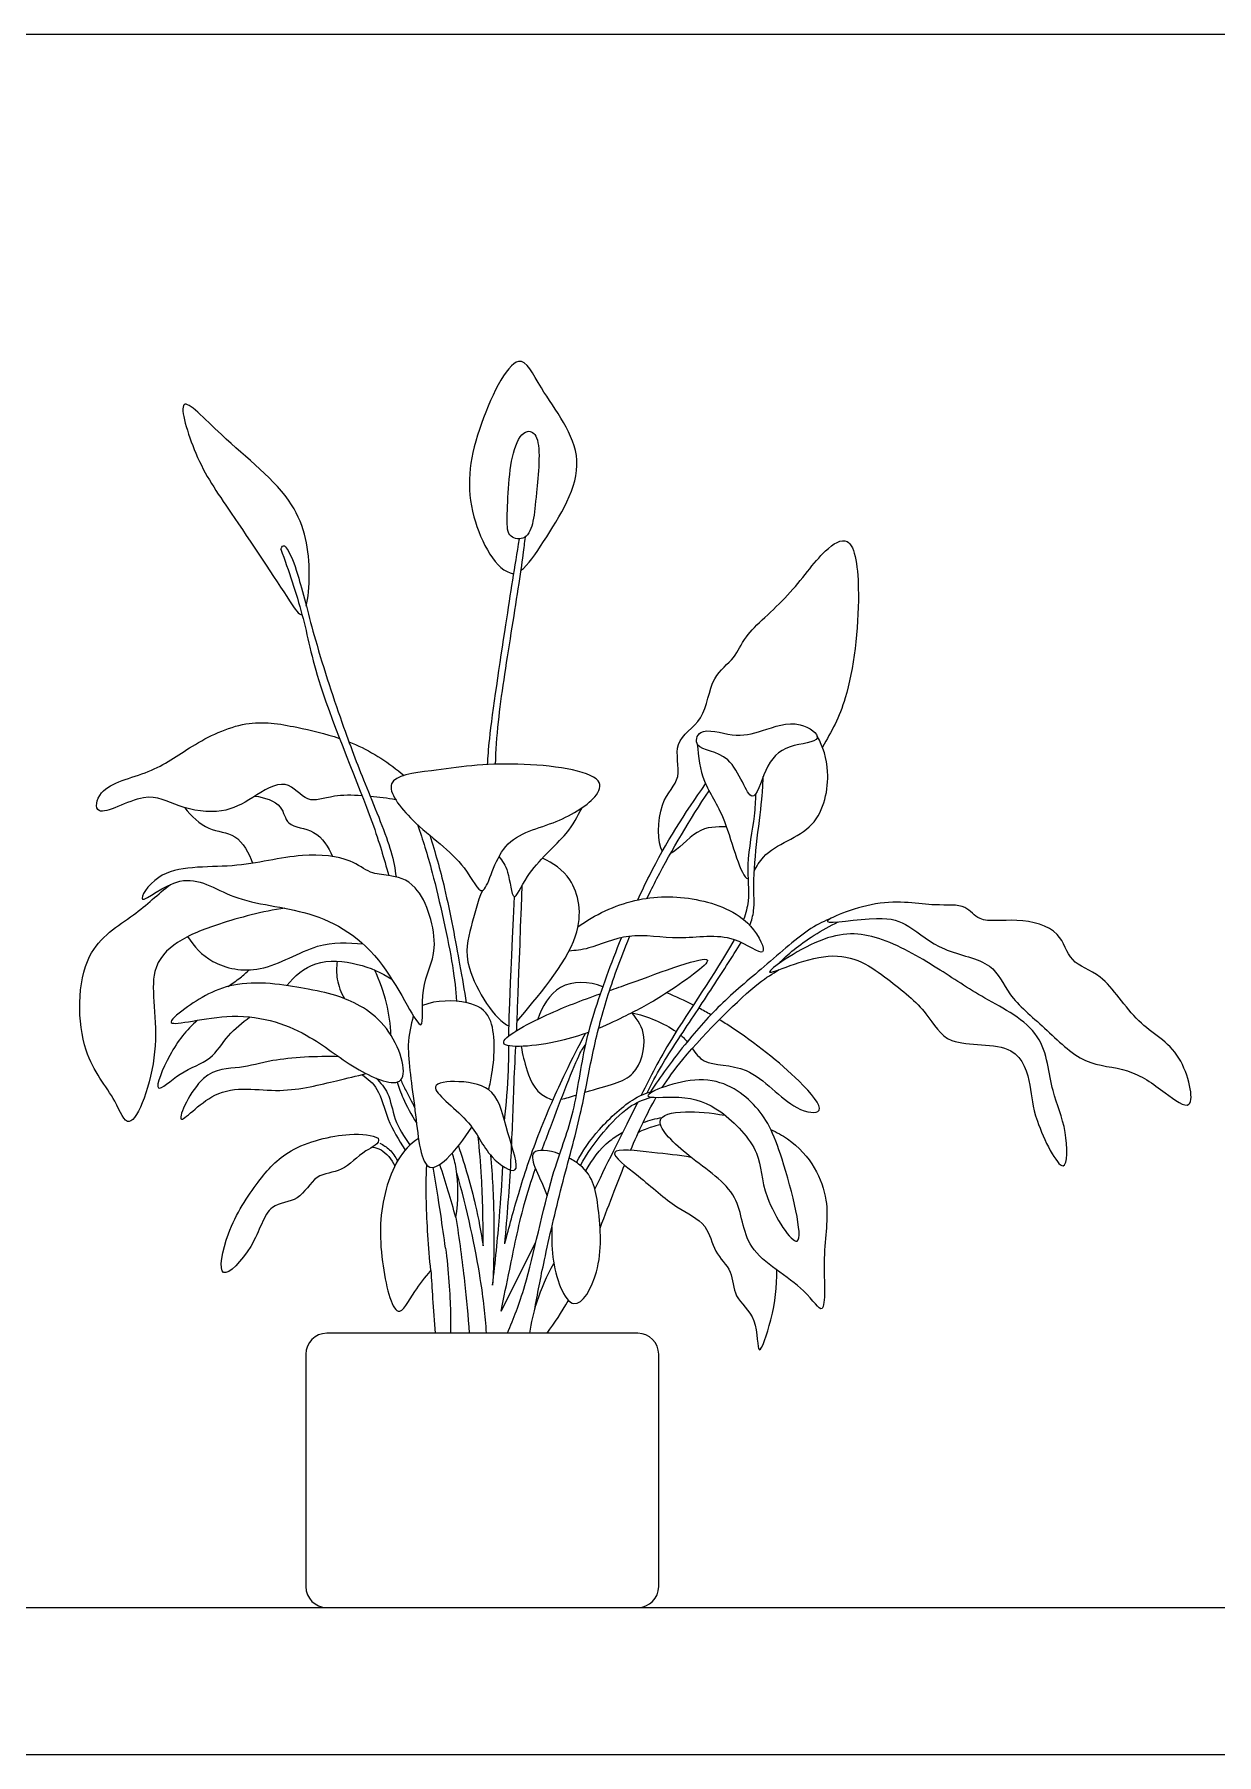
# Model space of a CAD drawing. Header units: millimetres. Extents: x 0.2 to 27.9, y 0.2 to 5.6.
# Drawn here: x 24.142 to 25.4, y 0.156 to 1.984 of the extents above; entities that cross this region are included whole.
import ezdxf

# ---------------------------------------------------------------- set-up
doc = ezdxf.new("R2010")
doc.units = ezdxf.units.MM
for name, color, linetype, true_color in [('AG-DIAGRAM', 7, 'Continuous', 0xfecc66), ('AG-PLANTS', 7, 'Continuous', 0x66ccff), ('X-VPRT', 6, 'Continuous', 0xff00ff)]:
    doc.layers.add(name, color=color, linetype=linetype, true_color=true_color)

msp = doc.modelspace()

# ---------------------------------------------------------------- linework, layer by layer
at = {"layer": 'AG-DIAGRAM'}
msp.add_line((23.2058, 0.3119), (27.5179, 0.3119), dxfattribs=at)
at = {"layer": 'AG-PLANTS'}
msp.add_line((24.6388, 0.6271), (24.6758, 0.7005), dxfattribs=at)
for centre, start, end in [((24.4533, 0.5812), 90, 180), ((24.7841, 0.5812), 0, 90), ((24.4533, 0.3342), 180, 270), ((24.7841, 0.3342), 270, 0)]:
    msp.add_arc(centre, 0.0223, start, end, dxfattribs=at)
for points, knots in [([(24.6595, 1.4143), (24.6675, 1.42), (24.6913, 1.4566), (24.7403, 1.5323), (24.6816, 1.6023), (24.6659, 1.6382), (24.6574, 1.6367), (24.6445, 1.6344), (24.6072, 1.5567), (24.5988, 1.4787), (24.6335, 1.4136), (24.6519, 1.411)], [1.688464, 1.688464, 1.688464, 1.688464, 1.967366, 2.527207, 3.064347, 3.41755, 3.41755, 3.41755, 3.946955, 4.506777, 4.997593, 4.997593, 4.997593, 4.997593]), ([(24.4316, 1.3767), (24.4336, 1.3849), (24.4369, 1.4243), (24.4252, 1.4913), (24.3467, 1.5499), (24.306, 1.5945), (24.3016, 1.5907), (24.2971, 1.5868), (24.3149, 1.528), (24.3495, 1.4798), (24.4097, 1.3886), (24.4239, 1.3668), (24.427, 1.3678)], [1.905062, 1.905062, 1.905062, 1.905062, 2.145579, 2.646088, 3.234631, 3.643094, 3.643094, 3.643094, 4.05983, 4.553241, 5.158905, 5.403105, 5.403105, 5.403105, 5.403105]), ([(24.6765, 1.5555), (24.6743, 1.5609), (24.665, 1.5661), (24.6475, 1.5422), (24.645, 1.4725), (24.6452, 1.4489), (24.6666, 1.4462), (24.6742, 1.4689), (24.6757, 1.4954), (24.6814, 1.5435), (24.6765, 1.5555)], [0, 0, 0, 0, 0.198075, 0.476976, 0.965173, 1.22346, 1.440321, 1.692467, 2.009919, 2.447172, 2.447172, 2.447172, 2.447172]), ([(24.6579, 1.4482), (24.6529, 1.4177), (24.6442, 1.362), (24.6261, 1.2428), (24.6245, 1.2163), (24.6241, 1.2081)], [0, 0, 0, 0, 0.550784, 1.184529, 1.4429, 1.4429, 1.4429, 1.4429]), ([(24.6642, 1.4499), (24.6634, 1.4436), (24.6621, 1.4298), (24.6488, 1.3444), (24.6354, 1.262), (24.633, 1.2231), (24.6324, 1.2085)], [0, 0, 0, 0, 0.250597, 0.775113, 1.334454, 1.663136, 1.663136, 1.663136, 1.663136]), ([(24.8103, 1.1158), (24.8047, 1.1244), (24.8055, 1.173), (24.8335, 1.1913), (24.819, 1.2338), (24.8574, 1.2542), (24.8604, 1.3018), (24.8886, 1.3207), (24.897, 1.3471), (24.9468, 1.3865), (24.9784, 1.4345), (25.0137, 1.4566), (25.0227, 1.383), (25.0098, 1.2778), (24.9902, 1.2434), (24.9804, 1.2268)], [0.744005, 0.744005, 0.744005, 0.744005, 1.101969, 1.438569, 1.774138, 2.120508, 2.500553, 2.816328, 3.107424, 3.559249, 4.010094, 4.29666, 4.728684, 5.333325, 5.768796, 5.768796, 5.768796, 5.768796]), ([(24.4045, 1.4373), (24.4069, 1.4439), (24.4148, 1.4333), (24.425, 1.4041), (24.4405, 1.339), (24.4709, 1.2468), (24.4942, 1.1869), (24.5234, 1.1168), (24.5257, 1.0979), (24.5271, 1.0887)], [0, 0, 0, 0, 0.190358, 0.527531, 1.023285, 1.616484, 2.1165, 2.627288, 2.944957, 2.944957, 2.944957, 2.944957]), ([(24.4045, 1.4373), (24.4127, 1.4143), (24.4297, 1.3653), (24.4417, 1.2928), (24.5041, 1.1466), (24.5136, 1.1094), (24.5193, 1.0901)], [0, 0, 0, 0, 0.489296, 0.996722, 1.708269, 2.152475, 2.152475, 2.152475, 2.152475]), ([(24.4908, 1.175), (24.4801, 1.1757), (24.4557, 1.1756), (24.4327, 1.1644), (24.41, 1.1966), (24.3733, 1.1716), (24.343, 1.1548), (24.2944, 1.1614), (24.262, 1.183), (24.2044, 1.1463), (24.2105, 1.1873), (24.2679, 1.1975), (24.3084, 1.2288), (24.367, 1.2574), (24.4165, 1.2494), (24.4519, 1.241), (24.4669, 1.236)], [0.244098, 0.244098, 0.244098, 0.244098, 0.462905, 0.767024, 1.073118, 1.421906, 1.765985, 2.151603, 2.509653, 2.910704, 3.160111, 3.583282, 4.004454, 4.454003, 4.876523, 5.209925, 5.209925, 5.209925, 5.209925]), ([(24.8845, 1.2399), (24.8725, 1.2414), (24.849, 1.2499), (24.8427, 1.2221), (24.8866, 1.2242), (24.9054, 1.1539), (24.9192, 1.2073), (24.9403, 1.2301), (24.9874, 1.2321), (24.9541, 1.2579), (24.9161, 1.2432), (24.8962, 1.2385), (24.8845, 1.2399)], [0, 0, 0, 0, 0.331126, 0.543125, 0.884331, 1.275179, 1.594364, 1.938305, 2.254692, 2.530697, 2.895185, 3.221463, 3.221463, 3.221463, 3.221463]), ([(24.4769, 1.2323), (24.4792, 1.2314), (24.5009, 1.2224), (24.5198, 1.2097), (24.5355, 1.1966)], [5.2846669, 5.2846669, 5.2846669, 5.2846669, 5.3379486, 5.7863502, 5.7863502, 5.7863502, 5.7863502]), ([(24.8474, 1.23), (24.8484, 1.2166), (24.8525, 1.1868), (24.8784, 1.1556), (24.8933, 1.0882), (24.9014, 1.0866)], [0, 0, 0, 0, 0.371449, 0.776004, 1.250732, 1.250732, 1.250732, 1.250732]), ([(24.908, 1.0952), (24.9105, 1.0997), (24.9235, 1.1226), (24.9785, 1.135), (24.9903, 1.2014), (24.9812, 1.2266), (24.975, 1.2383)], [1.390642, 1.390642, 1.390642, 1.390642, 1.53213, 1.983554, 2.420486, 2.780605, 2.780605, 2.780605, 2.780605]), ([(24.6189, 1.0743), (24.614, 1.0727), (24.5995, 1.1074), (24.5463, 1.1423), (24.5067, 1.1945), (24.5728, 1.2024), (24.6486, 1.2136), (24.7514, 1.1994), (24.7392, 1.1694), (24.6938, 1.1424), (24.6352, 1.1316), (24.625, 1.0763), (24.6189, 1.0743)], [0, 0, 0, 0, 0.318426, 0.812087, 1.196205, 1.577997, 2.128534, 2.662805, 2.901465, 3.315, 3.758178, 4.159701, 4.159701, 4.159701, 4.159701]), ([(24.9032, 1.0373), (24.9053, 1.0425), (24.9088, 1.0552), (24.9063, 1.0817), (24.9108, 1.1291), (24.9169, 1.1749), (24.9173, 1.1889), (24.9175, 1.1956)], [1.76908, 1.76908, 1.76908, 1.76908, 1.965061, 2.266459, 2.669195, 3.057891, 3.314429, 3.314429, 3.314429, 3.314429]), ([(24.3769, 1.1745), (24.3867, 1.1736), (24.4078, 1.1663), (24.4089, 1.1414), (24.4432, 1.1406), (24.455, 1.1203), (24.4594, 1.1104)], [0, 0, 0, 0, 0.310267, 0.560725, 0.864354, 1.191201, 1.191201, 1.191201, 1.191201]), ([(24.7842, 1.0643), (24.7881, 1.073), (24.8093, 1.1172), (24.834, 1.1566), (24.8563, 1.1876)], [2.9903659, 2.9903659, 2.9903659, 2.9903659, 3.1384023, 3.7511537, 3.7511537, 3.7511537, 3.7511537]), ([(24.794, 1.066), (24.7973, 1.0728), (24.8155, 1.1092), (24.8396, 1.1502), (24.86, 1.1801)], [3.1676675, 3.1676675, 3.1676675, 3.1676675, 3.3088975, 3.9053523, 3.9053523, 3.9053523, 3.9053523]), ([(24.9094, 1.177), (24.909, 1.1691), (24.9089, 1.1533), (24.8982, 1.1008), (24.9038, 1.0692), (24.8991, 1.0502), (24.8966, 1.0434)], [0, 0, 0, 0, 0.279573, 0.692264, 1.049966, 1.228884, 1.228884, 1.228884, 1.228884]), ([(24.3023, 1.1623), (24.3093, 1.1535), (24.3261, 1.1364), (24.3582, 1.1367), (24.3709, 1.114), (24.3742, 1.1032)], [0, 0, 0, 0, 0.332075, 0.6403636, 0.9739162, 0.9739162, 0.9739162, 0.9739162]), ([(24.6365, 1.1104), (24.6401, 1.1052), (24.6472, 1.0974), (24.6511, 1.0544), (24.6659, 1.0963), (24.7105, 1.133), (24.7197, 1.1528), (24.7248, 1.1622)], [0, 0, 0, 0, 0.249236, 0.546324, 0.836253, 1.285761, 1.609988, 1.609988, 1.609988, 1.609988]), ([(24.5499, 1.1444), (24.5556, 1.1274), (24.5661, 1.096), (24.5886, 0.9936), (24.5903, 0.9692), (24.5914, 0.9564)], [0, 0, 0, 0, 0.419283, 0.994633, 1.349311, 1.349311, 1.349311, 1.349311]), ([(24.8784, 1.1419), (24.8678, 1.1416), (24.8495, 1.1439), (24.8268, 1.1174), (24.819, 1.1137)], [0, 0, 0, 0, 0.3228509, 0.6093964, 0.6093964, 0.6093964, 0.6093964]), ([(24.5629, 1.133), (24.5687, 1.1143), (24.5794, 1.0783), (24.5949, 0.9956), (24.5995, 0.9686), (24.6017, 0.9549)], [0, 0, 0, 0, 0.439811, 0.957967, 1.327893, 1.327893, 1.327893, 1.327893]), ([(24.5535, 0.9315), (24.5489, 0.93), (24.5139, 1.0106), (24.4384, 1.0556), (24.3537, 1.0603), (24.3026, 1.0999), (24.2449, 1.0495), (24.2758, 1.1031), (24.355, 1.0956), (24.424, 1.1154), (24.4781, 1.1093), (24.4989, 1.0919), (24.5199, 1.0907), (24.554, 1.0833), (24.5764, 1.0093), (24.551, 0.9759), (24.5567, 0.9326), (24.5535, 0.9315)], [0, 0, 0, 0, 0.496563, 1.056976, 1.575315, 2.016698, 2.39749, 2.705261, 3.21499, 3.712362, 4.121559, 4.406506, 4.660615, 4.97889, 5.447648, 5.838219, 6.186097, 6.186097, 6.186097, 6.186097]), ([(24.6557, 0.9352), (24.6761, 0.96), (24.7318, 1.0218), (24.7177, 1.0881), (24.694, 1.1035), (24.6827, 1.1087)], [1.411149, 1.411149, 1.411149, 1.411149, 2.02102, 2.487427, 2.856173, 2.856173, 2.856173, 2.856173]), ([(24.4088, 1.0553), (24.3852, 1.0522), (24.3397, 1.0398), (24.2941, 1.0222), (24.2599, 0.9878), (24.2817, 0.9092), (24.2446, 0.8076), (24.2277, 0.8572), (24.1879, 0.8996), (24.1875, 1.0121), (24.249, 1.0461), (24.2737, 1.0704), (24.2873, 1.0807)], [0, 0, 0, 0, 0.484605, 0.884008, 1.24274, 1.772158, 2.280874, 2.576082, 3.02785, 3.599627, 4.05875, 4.468781, 4.468781, 4.468781, 4.468781]), ([(24.6189, 1.0743), (24.6134, 1.062), (24.6069, 1.0343), (24.5952, 0.9938), (24.6329, 0.9356), (24.6472, 0.9302)], [0, 0, 0, 0, 0.375483, 0.767111, 1.270099, 1.270099, 1.270099, 1.270099]), ([(24.7205, 1.0356), (24.7385, 1.0486), (24.7801, 1.0684), (24.846, 1.0689), (24.9046, 1.0465), (24.9262, 0.9967), (24.8834, 1.0314), (24.8277, 1.0197), (24.7759, 1.0312), (24.7327, 1.0114), (24.718, 1.0106), (24.711, 1.0098)], [0, 0, 0, 0, 0.467416, 0.930086, 1.389125, 1.703938, 2.030956, 2.470978, 2.888663, 3.270597, 3.534584, 3.534584, 3.534584, 3.534584]), ([(24.9858, 1.0412), (24.9842, 1.0441), (25.0443, 1.0686), (25.0966, 1.0565), (25.1335, 1.0609), (25.1468, 1.0386), (25.1878, 1.046), (25.2351, 1.0333), (25.2424, 0.9959), (25.2809, 0.9867), (25.3139, 0.9295), (25.3639, 0.9076), (25.3803, 0.8322), (25.3416, 0.8622), (25.3067, 0.8867), (25.2571, 0.8875), (25.2177, 0.9288), (25.1772, 0.9611), (25.1632, 1.0002), (25.1079, 1.0076), (25.0726, 1.0384), (25.0439, 1.0488), (24.9874, 1.0384), (24.9858, 1.0412)], [0, 0, 0, 0, 0.422747, 0.878194, 1.201685, 1.457947, 1.816206, 2.202195, 2.52308, 2.860506, 3.311609, 3.748732, 4.153956, 4.456703, 4.846974, 5.235104, 5.66184, 6.073688, 6.420699, 6.831131, 7.21366, 7.55477, 7.969274, 7.969274, 7.969274, 7.969274]), ([(24.9904, 1.0451), (24.9828, 1.0417), (24.9667, 1.0352), (24.9171, 0.9919), (24.871, 0.9535), (24.834, 0.9115), (24.8083, 0.8765), (24.7975, 0.8601)], [0, 0, 0, 0, 0.285535, 0.743265, 1.194984, 1.64184, 2.019297, 2.019297, 2.019297, 2.019297]), ([(24.3054, 1.0252), (24.3121, 1.0147), (24.33, 0.9946), (24.3849, 0.9832), (24.442, 1.0211), (24.4759, 1.0187), (24.492, 1.0174)], [0, 0, 0, 0, 0.350382, 0.759522, 1.222801, 1.622238, 1.622238, 1.622238, 1.622238]), ([(24.6742, 0.6274), (24.6775, 0.6455), (24.6845, 0.6819), (24.7029, 0.7608), (24.7239, 0.8353), (24.7347, 0.8972), (24.7495, 0.9572), (24.7646, 0.9986), (24.7743, 1.0222), (24.7758, 1.0256)], [0, 0, 0, 0, 0.424844, 0.940002, 1.447935, 1.900858, 2.347436, 2.80059, 2.876866, 2.876866, 2.876866, 2.876866]), ([(24.9243, 0.9876), (24.9228, 0.9898), (24.983, 1.0315), (25.0402, 1.0287), (25.1039, 0.9917), (25.151, 0.9594), (25.2187, 0.9263), (25.2225, 0.8591), (25.2411, 0.8243), (25.2416, 0.7578), (25.2036, 0.8341), (25.2033, 0.8644), (25.1883, 0.9164), (25.112, 0.9048), (25.0928, 0.9461), (25.0493, 0.9812), (24.9955, 1.0197), (24.9259, 0.9853), (24.9243, 0.9876)], [0, 0, 0, 0, 0.451633, 0.907782, 1.385105, 1.829539, 2.305301, 2.748064, 3.137549, 3.47886, 3.902399, 4.259828, 4.630193, 5.086854, 5.447017, 5.87133, 6.342916, 6.803306, 6.803306, 6.803306, 6.803306]), ([(24.9344, 0.9967), (24.9395, 1.002), (24.9496, 1.0125), (24.9805, 1.0333), (24.9973, 1.0408)], [0, 0, 0, 0, 0.2672036, 0.693226, 0.693226, 0.693226, 0.693226]), ([(24.6455, 0.6035), (24.6522, 0.6203), (24.6663, 0.6524), (24.691, 0.7734), (24.717, 0.8332), (24.7258, 0.9089), (24.7447, 0.967), (24.7612, 1.0101), (24.7668, 1.024)], [0, 0, 0, 0, 0.421401, 1.048894, 1.523312, 2.007685, 2.522139, 2.761947, 2.761947, 2.761947, 2.761947]), ([(24.8867, 1.0219), (24.8655, 0.9848), (24.8193, 0.9194), (24.7977, 0.8765), (24.7878, 0.8566)], [1.405057, 1.405057, 1.405057, 1.405057, 2.057056, 2.519926, 2.519926, 2.519926, 2.519926]), ([(24.7942, 0.859), (24.7987, 0.8685), (24.812, 0.8942), (24.8439, 0.9407), (24.8742, 0.9877), (24.8895, 1.0115), (24.8939, 1.0191)], [0.141767, 0.141767, 0.141767, 0.141767, 0.402497, 0.858935, 1.317377, 1.558911, 1.558911, 1.558911, 1.558911]), ([(24.3484, 0.9723), (24.3528, 0.9752), (24.3614, 0.9814), (24.3678, 0.9869), (24.3709, 0.9898)], [0, 0, 0, 0, 0.2274212, 0.4317798, 0.4317798, 0.4317798, 0.4317798]), ([(24.4109, 0.9732), (24.4189, 0.9833), (24.44, 1.0021), (24.4871, 0.9978), (24.5115, 0.9872), (24.5226, 0.9799)], [0, 0, 0, 0, 0.355934, 0.736903, 1.098773, 1.098773, 1.098773, 1.098773]), ([(24.4644, 0.9989), (24.4635, 0.9927), (24.4633, 0.9797), (24.4684, 0.9657), (24.4721, 0.9594)], [0, 0, 0, 0, 0.2499822, 0.5177972, 0.5177972, 0.5177972, 0.5177972]), ([(24.5215, 0.9205), (24.5211, 0.9319), (24.5182, 0.9547), (24.5096, 0.9785), (24.5041, 0.9898)], [0, 0, 0, 0, 0.3350364, 0.686299, 0.686299, 0.686299, 0.686299]), ([(24.7539, 0.9678), (24.7604, 0.9701), (24.7993, 0.9838), (24.8943, 1.0201), (24.8066, 0.9586), (24.7789, 0.9448), (24.7535, 0.9322), (24.7425, 0.9276)], [0.861814, 0.861814, 0.861814, 0.861814, 0.977973, 1.512363, 1.949708, 2.343267, 2.580877, 2.580877, 2.580877, 2.580877]), ([(24.8102, 0.8648), (24.8162, 0.8742), (24.8432, 0.9115), (24.9109, 0.9771), (24.9269, 0.9854), (24.9344, 0.9901)], [1.831829, 1.831829, 1.831829, 1.831829, 2.049035, 2.660528, 2.955513, 2.955513, 2.955513, 2.955513]), ([(24.532, 0.8728), (24.5249, 0.8655), (24.4802, 0.8842), (24.4376, 0.9218), (24.3614, 0.9507), (24.2728, 0.9248), (24.3069, 0.953), (24.3562, 0.9834), (24.4343, 0.9693), (24.4673, 0.9629), (24.5216, 0.9374), (24.5398, 0.881), (24.532, 0.8728)], [0, 0, 0, 0, 0.386618, 0.839771, 1.37042, 1.831976, 2.091704, 2.542075, 3.039158, 3.376567, 3.819541, 4.25056, 4.25056, 4.25056, 4.25056]), ([(24.747, 0.9717), (24.732, 0.9782), (24.6978, 0.9782), (24.6821, 0.9506), (24.6779, 0.9374)], [2.469763, 2.469763, 2.469763, 2.469763, 2.8539971, 3.2277954, 3.2277954, 3.2277954, 3.2277954]), ([(24.6255, 0.8624), (24.6269, 0.8678), (24.6318, 0.8911), (24.6337, 0.9414), (24.6031, 0.9579), (24.5699, 0.9579), (24.5552, 0.952)], [2.198116, 2.198116, 2.198116, 2.198116, 2.3381, 2.775093, 3.085236, 3.479938, 3.479938, 3.479938, 3.479938]), ([(24.7319, 0.9235), (24.7227, 0.9201), (24.6884, 0.9093), (24.6433, 0.9059), (24.6415, 0.9121), (24.6398, 0.918), (24.6883, 0.9441), (24.7241, 0.9573), (24.7444, 0.9645)], [2.65431, 2.65431, 2.65431, 2.65431, 2.837831, 3.282542, 3.282542, 3.282542, 3.706132, 4.086936, 4.086936, 4.086936, 4.086936]), ([(24.3158, 0.9363), (24.304, 0.9258), (24.2873, 0.9056), (24.2648, 0.8508), (24.2991, 0.8839), (24.3309, 0.8923), (24.3475, 0.9214), (24.3635, 0.9337), (24.3715, 0.9398)], [0, 0, 0, 0, 0.394946, 0.741859, 1.041678, 1.38446, 1.70348, 2.017708, 2.017708, 2.017708, 2.017708]), ([(24.5454, 0.9411), (24.5428, 0.9308), (24.5368, 0.9083), (24.5478, 0.845), (24.5539, 0.7702), (24.5825, 0.7875), (24.5997, 0.8102), (24.6075, 0.8228)], [0, 0, 0, 0, 0.323298, 0.801018, 1.248458, 1.512971, 1.841653, 1.841653, 1.841653, 1.841653]), ([(24.728, 0.8598), (24.7533, 0.8676), (24.7839, 0.8716), (24.7954, 0.9207), (24.7844, 0.9361), (24.7779, 0.9443)], [0.987181, 0.987181, 0.987181, 0.987181, 1.399784, 1.784205, 2.106936, 2.106936, 2.106936, 2.106936]), ([(24.842, 0.9063), (24.8458, 0.901), (24.8562, 0.8865), (24.9049, 0.8924), (24.9457, 0.8399), (24.9883, 0.8352), (24.9517, 0.8787), (24.9039, 0.9161), (24.875, 0.9344), (24.8708, 0.9369)], [0.580496, 0.580496, 0.580496, 0.580496, 0.774446, 1.162942, 1.631247, 1.909985, 2.260514, 2.8106, 2.904641, 2.904641, 2.904641, 2.904641]), ([(24.6427, 0.6985), (24.6471, 0.7165), (24.6573, 0.753), (24.6768, 0.8137), (24.7067, 0.8806), (24.721, 0.9085), (24.7284, 0.9222)], [0, 0, 0, 0, 0.427404, 0.889494, 1.377654, 1.76965, 1.76965, 1.76965, 1.76965]), ([(24.8299, 0.9203), (24.831, 0.9194), (24.8334, 0.9171), (24.8355, 0.9148), (24.8367, 0.9134)], [0.41413081, 0.41413081, 0.41413081, 0.41413081, 0.44842552, 0.49685022, 0.49685022, 0.49685022, 0.49685022]), ([(24.4662, 0.8975), (24.4428, 0.8983), (24.3961, 0.8957), (24.3615, 0.8839), (24.3197, 0.8867), (24.2837, 0.8082), (24.3372, 0.8722), (24.4022, 0.8558), (24.463, 0.8724), (24.4846, 0.8769), (24.4951, 0.8796)], [0, 0, 0, 0, 0.479796, 0.824582, 1.187414, 1.589127, 1.968957, 2.445278, 2.892954, 3.219331, 3.219331, 3.219331, 3.219331]), ([(24.6424, 0.8296), (24.6444, 0.8475), (24.6464, 0.8729), (24.647, 0.9004), (24.6471, 0.9091)], [0, 0, 0, 0, 0.4205387, 0.6129704, 0.6129704, 0.6129704, 0.6129704]), ([(24.6427, 0.6985), (24.6454, 0.7278), (24.6499, 0.7873), (24.6516, 0.85), (24.6536, 0.8933), (24.6544, 0.9085)], [0, 0, 0, 0, 0.538678, 1.043246, 1.308513, 1.308513, 1.308513, 1.308513]), ([(24.6602, 0.9085), (24.6612, 0.8997), (24.6661, 0.8838), (24.6749, 0.8575), (24.6939, 0.8515)], [0, 0, 0, 0, 0.3379608, 0.7223121, 0.7223121, 0.7223121, 0.7223121]), ([(24.6821, 0.7981), (24.685, 0.8058), (24.6986, 0.8425), (24.7211, 0.9008), (24.7267, 0.9078), (24.7289, 0.9112)], [1.2519851, 1.2519851, 1.2519851, 1.2519851, 1.3993767, 1.9266018, 2.1251757, 2.1251757, 2.1251757, 2.1251757]), ([(24.4908, 0.8785), (24.4969, 0.8742), (24.5097, 0.8641), (24.517, 0.8297), (24.5298, 0.8092), (24.5364, 0.7989)], [0, 0, 0, 0, 0.2710609, 0.6038662, 0.9515927, 0.9515927, 0.9515927, 0.9515927]), ([(24.5057, 0.8747), (24.5105, 0.8699), (24.5204, 0.8593), (24.5243, 0.8301), (24.5354, 0.8126), (24.5414, 0.8042)], [0, 0, 0, 0, 0.2587848, 0.5637576, 0.8831115, 0.8831115, 0.8831115, 0.8831115]), ([(24.5282, 0.8706), (24.53, 0.8648), (24.5341, 0.8531), (24.5433, 0.8356), (24.5487, 0.8274)], [0, 0, 0, 0, 0.246153, 0.557345, 0.557345, 0.557345, 0.557345]), ([(24.532, 0.8728), (24.5338, 0.869), (24.5376, 0.8612), (24.5437, 0.8496), (24.5468, 0.8437)], [0, 0, 0, 0, 0.2056398, 0.460089, 0.460089, 0.460089, 0.460089]), ([(24.5688, 0.8654), (24.5695, 0.8704), (24.597, 0.8728), (24.6355, 0.8644), (24.6432, 0.8202), (24.6641, 0.7647), (24.6217, 0.7924), (24.6101, 0.8294), (24.5678, 0.8584), (24.5688, 0.8654)], [0, 0, 0, 0, 0.289775, 0.638685, 1.02703, 1.390755, 1.693277, 2.088547, 2.487173, 2.487173, 2.487173, 2.487173]), ([(24.7188, 0.7851), (24.7257, 0.7977), (24.7409, 0.8205), (24.7792, 0.855), (24.7948, 0.8594), (24.8023, 0.8615)], [0, 0, 0, 0, 0.374995, 0.777799, 1.054854, 1.054854, 1.054854, 1.054854]), ([(24.7948, 0.856), (24.7945, 0.8598), (24.8571, 0.8857), (24.9132, 0.8477), (24.9374, 0.7992), (24.9707, 0.6642), (24.9128, 0.753), (24.9184, 0.7952), (24.873, 0.8432), (24.8345, 0.8577), (24.795, 0.853), (24.7948, 0.856)], [0, 0, 0, 0, 0.432953, 0.889634, 1.35357, 1.892187, 2.321198, 2.720066, 3.156284, 3.549812, 3.878718, 3.878718, 3.878718, 3.878718]), ([(24.7231, 0.782), (24.73, 0.7945), (24.7463, 0.8172), (24.7731, 0.8453), (24.79, 0.852), (24.7982, 0.8546)], [0, 0, 0, 0, 0.375185, 0.727865, 1.019456, 1.019456, 1.019456, 1.019456]), ([(24.784, 0.8491), (24.7837, 0.8484), (24.7699, 0.8206), (24.7528, 0.7873), (24.7385, 0.757)], [2.5740647, 2.5740647, 2.5740647, 2.5740647, 2.5890025, 3.1628455, 3.1628455, 3.1628455, 3.1628455]), ([(24.7764, 0.798), (24.7808, 0.8084), (24.7892, 0.8272), (24.7985, 0.8454), (24.8038, 0.8544)], [1.3147722, 1.3147722, 1.3147722, 1.3147722, 1.5394105, 1.7511326, 1.7511326, 1.7511326, 1.7511326]), ([(24.7849, 0.8174), (24.7895, 0.8196), (24.7991, 0.8233), (24.8052, 0.8248), (24.8082, 0.8255)], [0, 0, 0, 0, 0.2243524, 0.4002075, 0.4002075, 0.4002075, 0.4002075]), ([(24.9254, 0.8203), (24.9318, 0.8173), (24.9654, 0.7985), (24.992, 0.7446), (24.9791, 0.6909), (24.9861, 0.6125), (24.9601, 0.6567), (24.8944, 0.6885), (24.8959, 0.7538), (24.8408, 0.7874), (24.8069, 0.8203), (24.8079, 0.829), (24.8087, 0.8357), (24.828, 0.8408), (24.8615, 0.8381), (24.8768, 0.8353)], [0.804312, 0.804312, 0.804312, 0.804312, 0.913957, 1.416218, 1.867376, 2.28561, 2.58388, 3.071438, 3.496929, 3.960682, 4.35767, 4.35767, 4.35767, 4.665177, 4.903893, 4.903893, 4.903893, 4.903893]), ([(24.508, 0.8111), (24.5024, 0.8141), (24.4748, 0.8181), (24.4115, 0.8019), (24.3793, 0.7645), (24.3472, 0.7169), (24.3343, 0.6507), (24.379, 0.6966), (24.3888, 0.7433), (24.4251, 0.7421), (24.4403, 0.7743), (24.471, 0.7737), (24.4914, 0.7987), (24.5101, 0.8043), (24.508, 0.8111)], [0, 0, 0, 0, 0.32794, 0.801784, 1.211753, 1.682198, 2.061262, 2.433938, 2.840612, 3.154042, 3.47944, 3.7858, 4.123518, 4.379468, 4.379468, 4.379468, 4.379468]), ([(24.5509, 0.8105), (24.5332, 0.8), (24.5105, 0.7539), (24.5081, 0.6874), (24.5267, 0.6098), (24.5433, 0.6447), (24.5581, 0.6628), (24.564, 0.6704)], [3.242607, 3.242607, 3.242607, 3.242607, 3.695771, 4.210181, 4.644154, 4.95155, 5.158319, 5.158319, 5.158319, 5.158319]), ([(24.5099, 0.8055), (24.5136, 0.8037), (24.5207, 0.7992), (24.5264, 0.7912), (24.5284, 0.7869)], [0, 0, 0, 0, 0.200988, 0.417998, 0.417998, 0.417998, 0.417998]), ([(24.6195, 0.6966), (24.6199, 0.7208), (24.6185, 0.7694), (24.6159, 0.7981), (24.6144, 0.8125)], [0, 0, 0, 0, 0.4886029, 0.8655895, 0.8655895, 0.8655895, 0.8655895]), ([(24.729, 0.7761), (24.7356, 0.7882), (24.7454, 0.8025), (24.7634, 0.8147), (24.7682, 0.8175)], [0, 0, 0, 0, 0.3685795, 0.4926431, 0.4926431, 0.4926431, 0.4926431]), ([(24.5022, 0.8014), (24.5053, 0.8008), (24.5119, 0.7998), (24.5228, 0.7883), (24.5256, 0.7814)], [0, 0, 0, 0, 0.1762323, 0.4463841, 0.4463841, 0.4463841, 0.4463841]), ([(24.5906, 0.7266), (24.5937, 0.7446), (24.5932, 0.7713), (24.5886, 0.7901), (24.5867, 0.7949)], [5.5762726, 5.5762726, 5.5762726, 5.5762726, 5.9199333, 6.0631216, 6.0631216, 6.0631216, 6.0631216]), ([(24.5933, 0.8026), (24.6004, 0.7822), (24.6121, 0.7406), (24.6173, 0.7113), (24.6195, 0.6966)], [0, 0, 0, 0, 0.4606336, 0.8432057, 0.8432057, 0.8432057, 0.8432057]), ([(24.6275, 0.793), (24.6294, 0.7709), (24.6318, 0.7268), (24.631, 0.6787), (24.6297, 0.6546)], [0, 0, 0, 0, 0.466373, 0.9528174, 0.9528174, 0.9528174, 0.9528174]), ([(24.701, 0.7941), (24.689, 0.7985), (24.6773, 0.7997), (24.6735, 0.7953), (24.6676, 0.7886), (24.6812, 0.7682), (24.6878, 0.7497)], [2.6881083, 2.6881083, 2.6881083, 2.6881083, 2.9362777, 2.9362777, 2.9362777, 3.3236063, 3.3236063, 3.3236063, 3.3236063]), ([(24.6928, 0.7168), (24.6928, 0.7066), (24.6913, 0.6773), (24.714, 0.6137), (24.7479, 0.6733), (24.7428, 0.7351), (24.737, 0.7739), (24.7153, 0.7875), (24.7111, 0.7897)], [0.630559, 0.630559, 0.630559, 0.630559, 0.861795, 1.283814, 1.653153, 2.121031, 2.528605, 2.617996, 2.617996, 2.617996, 2.617996]), ([(24.8409, 0.7905), (24.8271, 0.7931), (24.8048, 0.7947), (24.7419, 0.8028), (24.7897, 0.768), (24.8225, 0.7372), (24.8594, 0.7209), (24.864, 0.6891), (24.886, 0.6706), (24.885, 0.6403), (24.9125, 0.6229), (24.9103, 0.5685), (24.9289, 0.6242), (24.9324, 0.653), (24.9319, 0.6708)], [0, 0, 0, 0, 0.371442, 0.732011, 1.07232, 1.487597, 1.832907, 2.140255, 2.436982, 2.729927, 3.055977, 3.375855, 3.709265, 4.128076, 4.128076, 4.128076, 4.128076]), ([(24.564, 0.6704), (24.5614, 0.6944), (24.5587, 0.7426), (24.5591, 0.7692), (24.5596, 0.7824)], [0, 0, 0, 0, 0.487167, 0.8486187, 0.8486187, 0.8486187, 0.8486187]), ([(24.5797, 0.694), (24.578, 0.706), (24.5746, 0.7302), (24.5694, 0.7634), (24.5665, 0.78)], [0, 0, 0, 0, 0.346265, 0.7533228, 0.7533228, 0.7533228, 0.7533228]), ([(24.5906, 0.7266), (24.588, 0.736), (24.5825, 0.7548), (24.5767, 0.7737), (24.5736, 0.7831)], [0, 0, 0, 0, 0.3101238, 0.6220948, 0.6220948, 0.6220948, 0.6220948]), ([(24.6233, 0.6035), (24.6218, 0.623), (24.6181, 0.6618), (24.6025, 0.737), (24.5916, 0.7737)], [0, 0, 0, 0, 0.438103, 1.051904, 1.051904, 1.051904, 1.051904]), ([(24.6297, 0.6546), (24.6326, 0.6787), (24.6373, 0.727), (24.6397, 0.7631), (24.6406, 0.7811)], [0, 0, 0, 0, 0.4887123, 0.9102429, 0.9102429, 0.9102429, 0.9102429]), ([(24.6388, 0.6271), (24.6417, 0.642), (24.6482, 0.6722), (24.6595, 0.7299), (24.6708, 0.7656), (24.6753, 0.7786)], [0, 0, 0, 0, 0.386522, 0.866728, 1.125677, 1.125677, 1.125677, 1.125677]), ([(24.744, 0.7154), (24.7492, 0.7288), (24.7584, 0.7531), (24.7665, 0.7737), (24.77, 0.7824)], [0.8124937, 0.8124937, 0.8124937, 0.8124937, 1.0292919, 1.2061659, 1.2061659, 1.2061659, 1.2061659]), ([(24.5906, 0.7266), (24.5942, 0.7041), (24.6002, 0.6587), (24.6035, 0.6219), (24.6048, 0.6035)], [0, 0, 0, 0, 0.4742359, 0.9005758, 0.9005758, 0.9005758, 0.9005758]), ([(24.5797, 0.694), (24.5827, 0.6716), (24.5854, 0.6266), (24.585, 0.6112), (24.5849, 0.6035)], [0, 0, 0, 0, 0.470761, 0.7460142, 0.7460142, 0.7460142, 0.7460142]), ([(24.6694, 0.6035), (24.671, 0.615), (24.6759, 0.6378), (24.6875, 0.665), (24.6948, 0.6777)], [0, 0, 0, 0, 0.3376131, 0.7177565, 0.7177565, 0.7177565, 0.7177565]), ([(24.564, 0.6704), (24.5646, 0.6605), (24.5659, 0.6406), (24.5677, 0.6159), (24.5687, 0.6035)], [0, 0, 0, 0, 0.3131239, 0.6624945, 0.6624945, 0.6624945, 0.6624945])]:
    msp.add_open_spline(points, degree=3, knots=knots, dxfattribs=at)
for points, degree in [([(24.5266, 1.1707), (24.518, 1.1722), (24.5088, 1.1735), (24.4996, 1.1743)], 3), ([(24.6552, 0.9252), (24.6558, 0.9364), (24.6564, 0.9475), (24.6611, 1.0796)], 3), ([(24.6471, 0.9197), (24.647, 0.9275), (24.6468, 0.9354), (24.653, 1.0677)], 3), ([(24.8432, 0.9524), (24.834, 0.9571), (24.8247, 0.9614), (24.8151, 0.9656)], 3), ([(24.7779, 0.9443), (24.7941, 0.9407), (24.8121, 0.9334), (24.825, 0.9242)], 3), ([(24.8619, 0.9422), (24.8577, 0.9446), (24.8534, 0.947), (24.8492, 0.9492)], 3), ([(24.7026, 0.8524), (24.7077, 0.8534), (24.7133, 0.855), (24.7189, 0.8568)], 3), ([(24.7896, 0.8275), (24.7964, 0.83), (24.8033, 0.8319), (24.81, 0.833)], 3), ([(24.6877, 0.6035), (24.6959, 0.6153), (24.7029, 0.6251), (24.7103, 0.6386)], 3), ([(24.7841, 0.6035), (24.6187, 0.6035), (24.4533, 0.6035)], 2), ([(24.431, 0.5812), (24.431, 0.4577), (24.431, 0.3342)], 2), ([(24.8064, 0.3342), (24.8064, 0.4577), (24.8064, 0.5812)], 2), ([(24.4533, 0.3119), (24.6187, 0.3119), (24.7841, 0.3119)], 2)]:
    msp.add_open_spline(points, degree=degree, dxfattribs=at)
at = {"layer": 'X-VPRT'}
msp.add_lwpolyline([(22.7915, 1.9844), (22.7915, 0.1556), (27.9122, 0.1556), (27.9122, 1.9844)], close=True, dxfattribs=at)

doc.saveas('drawing.dxf')
